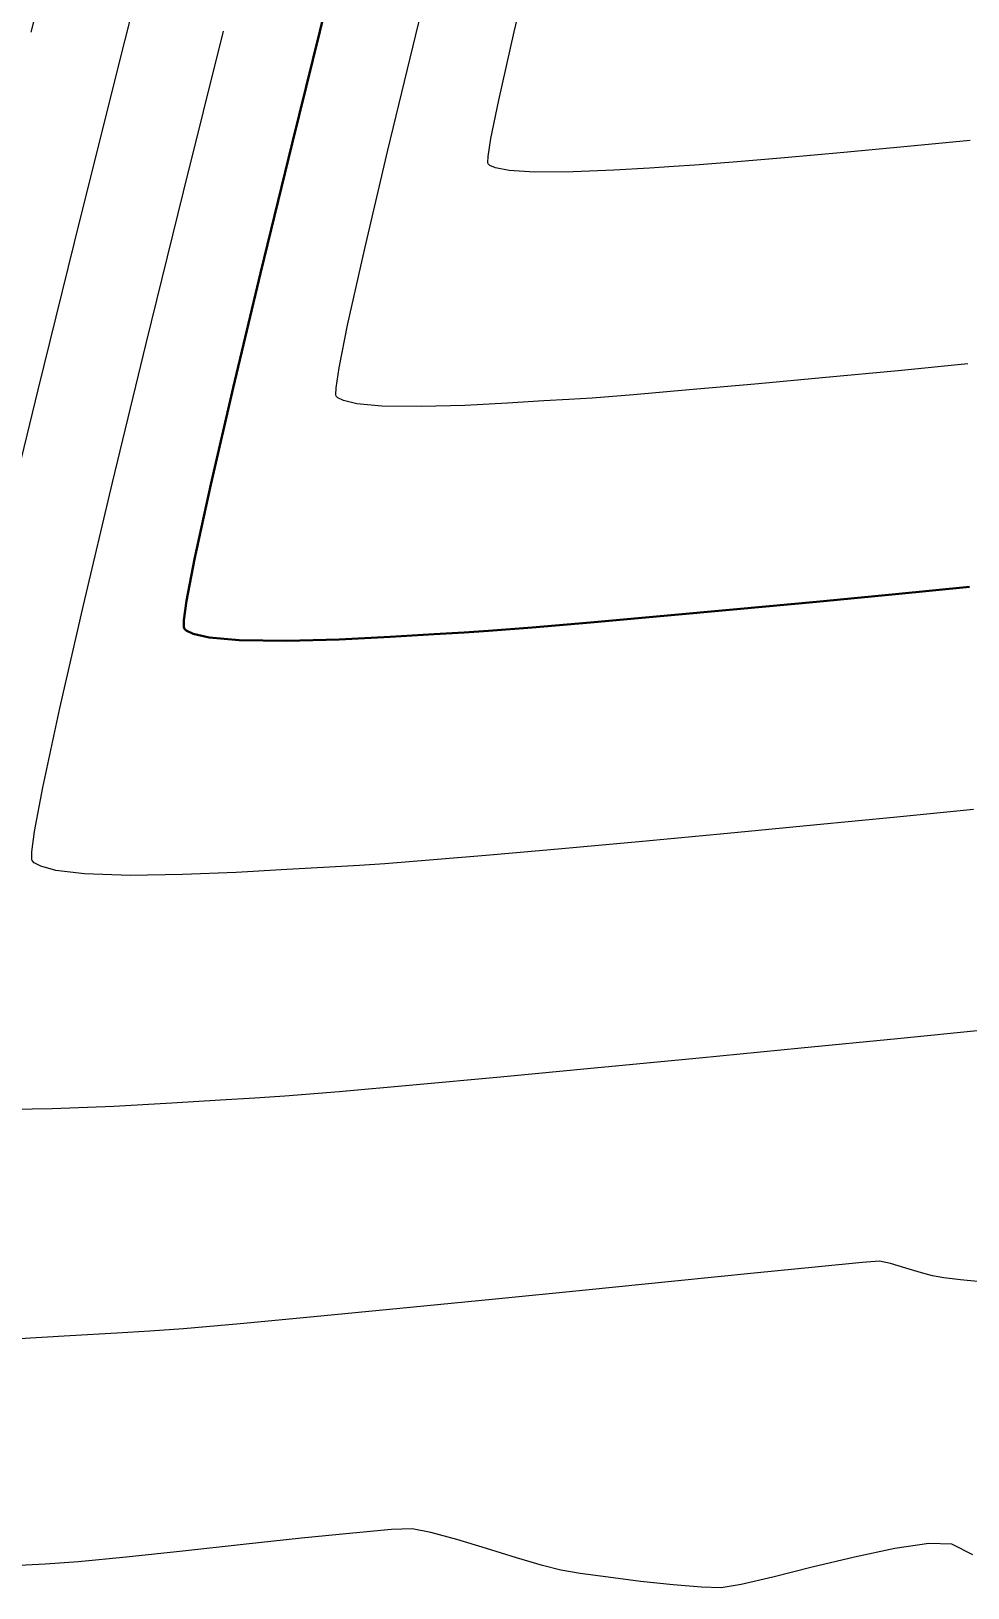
# Model space of a CAD drawing. Header units: millimetres. Extents: x 736950 to 740938, y 8500595 to 8502163.
# Drawn here: x 737774.49 to 737793.83, y 8501154.34 to 8501186.46 of the extents above; entities that cross this region are included whole.
import ezdxf

# ---------------------------------------------------------------- set-up
doc = ezdxf.new("R2010")
doc.units = ezdxf.units.MM
for name, color, linetype, lineweight in [('CONT-MJR', 80, 'Continuous', 30), ('CONT-MNR', 96, 'Continuous', 15), ('COTAS', 40, 'Continuous', 5)]:
    doc.layers.add(name, color=color, linetype=linetype, lineweight=lineweight)
doc.styles.add('COTAS', font='arial.ttf')
doc.dimstyles.new('Copy of GenDist', dxfattribs={"dimtxt": 2, "dimasz": 2, "dimexe": 0.18, "dimexo": 0.0625, "dimgap": 1, "dimtad": 2, "dimdec": 3, "dimzin": 1, "dimdsep": 46, "dimtxsty": 'COTAS', "dimcen": 0.09, "dimadec": 3, "dimazin": 0, "dimtfac": 1, "dimtdec": 3, "dimtofl": 0, "dimtmove": 0, "dimatfit": 3, "dimfxl": 1, "dimtolj": 1, "dimtzin": 0, "dimarcsym": 0})

# ---------------------------------------------------------------- blocks, each defined once
blk = doc.blocks.new('*D153')
at = {"layer": 'COTAS', "color": 0, "lineweight": -2, "transparency": 16777216}
for p, q in [((737818.0385703878, 8501217.565420175), (737817.5595984412, 8501218.345172472)), ((737761.44012939, 8501183.661887297), (737815.9496407742, 8501217.14499069)), ((737760.1207185066, 8501181.988703862), (737759.6417465601, 8501182.768456161))]:
    blk.add_line(p, q, dxfattribs=at)
at = {"layer": 'COTAS', "color": 0, "transparency": 16777216}
for points in [[(737815.7751730308, 8501217.429019064), (737816.1241085171, 8501216.860962316), (737817.6538110226, 8501218.191797148)], [(737761.2656616466, 8501183.945915671), (737761.6145971329, 8501183.377858924), (737759.7359591415, 8501182.615080837)]]:
    blk.add_solid(points, dxfattribs=at)
at = {"layer": 'Defpoints', "color": 0, "transparency": 16777216}
for p in [(737817.6538110226, 8501218.191797148), (737818.0712830899, 8501217.512164854), (737760.1534312088, 8501181.935448542)]:
    blk.add_point(p, dxfattribs=at)
at = {"layer": 'COTAS', "color": 0, "transparency": 16777216, "insert": (737787.6370107504, 8501202.125627412), "char_height": 2, "attachment_point": 5, "rotation": 31.560811543288352, "style": 'COTAS'}
blk.add_mtext('\\A1;67.972', dxfattribs=at)

msp = doc.modelspace()

# ---------------------------------------------------------------- linework, layer by layer
at = {"layer": 'CONT-MJR', "extrusion": (0.9707549414891627, -0.2400725798053003, 0), "elevation": -1324697.74349936}
msp.add_lwpolyline([(8429687.232298711, 3620.000000000003), (8429690.214728598, 3620.000000000003)], dxfattribs=at)
at = {"layer": 'CONT-MJR', "extrusion": (0.9715412419530877, -0.2368704607675934, 0), "elevation": -1296895.823257173}
msp.add_lwpolyline([(8434006.509470975, 3620), (8434009.258332018, 3620)], dxfattribs=at)
at = {"layer": 'CONT-MJR', "elevation": 3620}
for points in [[(737778.6631085109, 8501179.099784488), (737779.229204225, 8501181.47007435)], [(737777.8666123521, 8501175.56329211), (737778.2021936816, 8501177.105601963)], [(737793.8604313066, 8501174.996243363), (737792.3330573464, 8501174.843656534)], [(737777.6457293489, 8501174.3074616), (737777.7019299654, 8501174.705706857)], [(737789.058630162, 8501174.53254136), (737787.4762072853, 8501174.388312291)], [(737777.6427335251, 8501174.167696454), (737777.6457293489, 8501174.3074616)], [(737777.6520606518, 8501174.137351755), (737777.6427335251, 8501174.167696454)], [(737777.8354782859, 8501174.026039304), (737777.6950949671, 8501174.096134)], [(737783.9358835949, 8501174.086734822), (737783.4324745897, 8501174.05374437)], [(737784.8325188282, 8501174.158259384), (737783.9358835949, 8501174.086734822)], [(737778.7896171362, 8501173.892276827), (737778.1664818428, 8501173.949176498)], [(737781.9068599473, 8501173.963645184), (737780.850303946, 8501173.909911659)]]:
    msp.add_lwpolyline(points, dxfattribs=at)
at = {"layer": 'CONT-MJR', "extrusion": (0.9743141858716554, -0.2251929555053921, 0), "elevation": -1195577.429261092}
msp.add_lwpolyline([(8448959.90445479, 3620.000000000013), (8448961.951209886, 3620.000000000013)], dxfattribs=at)
at = {"layer": 'CONT-MJR', "extrusion": (0.9820569240368656, -0.1885847235362662, 0), "elevation": -878651.9810288975}
msp.add_lwpolyline([(8487771.086136166, 3620), (8487771.959390284, 3620)], dxfattribs=at)
at = {"layer": 'CONT-MJR', "extrusion": (0.09323023219783429, -0.995644577047622, 0), "elevation": -8395364.076611057}
msp.add_lwpolyline([(1527143.804443836, 3620.000000000013), (1527142.150853338, 3620.000000000013)], dxfattribs=at)
at = {"layer": 'CONT-MJR', "extrusion": (0.0959597867648806, -0.9953852115256879, 0), "elevation": -8391145.325012974}
msp.add_lwpolyline([(1550158.502750566, 3620.000000000006), (1550156.867163907, 3620.000000000006)], dxfattribs=at)
at = {"layer": 'CONT-MJR', "extrusion": (0.08818661411646476, -0.9961039710244478, 0), "elevation": -8402990.58710496}
msp.add_lwpolyline([(1484602.820141053, 3620.00000000001), (1484601.378381748, 3620.00000000001)], dxfattribs=at)
at = {"layer": 'CONT-MJR', "extrusion": (0.6917000832052054, 0.7221848758412986, 0), "elevation": 6649740.252205931}
msp.add_lwpolyline([(5347450.936507191, 3620), (5347450.996096244, 3620)], dxfattribs=at)
at = {"layer": 'CONT-MJR', "extrusion": (-0.2261930748900765, -0.9740824877143477, 0), "elevation": -8447724.98096954}
msp.add_lwpolyline([(-1204249.883951685, 3620), (-1204250.223762286, 3620)], dxfattribs=at)
at = {"layer": 'CONT-MJR', "extrusion": (0.06086967833419629, -0.9981457219562139, 0), "elevation": -8440501.876066644}
msp.add_lwpolyline([(1253878.483762373, 3620.000000000006), (1253877.578699082, 3620.000000000006)], dxfattribs=at)
at = {"layer": 'CONT-MJR', "extrusion": (0.05617379490299355, -0.9984210057717118, 0), "elevation": -8446306.653761188}
msp.add_lwpolyline([(1214161.684422672, 3620.00000000001), (1214161.06120903, 3620.00000000001)], dxfattribs=at)
at = {"layer": 'CONT-MJR', "extrusion": (0.08491381287123985, -0.9963883000034013, 0), "elevation": -8407822.344373172}
msp.add_lwpolyline([(1456988.498625378, 3620), (1456987.286701986, 3620)], dxfattribs=at)
at = {"layer": 'CONT-MJR', "extrusion": (-0.0135861331483495, -0.9999077042337835, 0), "elevation": -8510412.830788473}
msp.add_lwpolyline([(622213.5943754353, 3620.00000000001), (622212.6153407049, 3620.00000000001)], dxfattribs=at)
at = {"layer": 'CONT-MJR', "extrusion": (0.02858673487627983, -0.9995913157831622, 0), "elevation": -8476608.868745653}
msp.add_lwpolyline([(980500.1356147339, 3620.00000000001), (980499.0534300222, 3620.00000000001)], dxfattribs=at)
at = {"layer": 'CONT-MNR'}
for points, elevation in [([(737774.4933772506, 8501186.440740164), (737775.5132296542, 8501190.475030756)], 3623), ([(737782.4312339938, 8501186.388760576), (737783.0838203034, 8501189.038071524)], 3619), ([(737775.5149127364, 8501182.601222292), (737776.4365303265, 8501186.284078404)], 3622), ([(737783.9844126131, 8501184.243750624), (737784.1458764238, 8501185.036532393)], 3618), ([(737781.3785834739, 8501181.978497058), (737781.8548692026, 8501184.005670985)], 3619), ([(737793.8744423729, 8501184.203910418), (737792.5787990672, 8501184.078636011)], 3618), ([(737783.9186537715, 8501183.747737221), (737783.925521774, 8501183.875287233)], 3618), ([(737783.9254915711, 8501183.721472822), (737783.9186537715, 8501183.747737221)], 3618), ([(737783.95998088, 8501183.689867452), (737783.9254915711, 8501183.721472822)], 3618), ([(737787.757341906, 8501183.666049287), (737787.2557067785, 8501183.637296239)], 3618), ([(737788.1928484245, 8501183.6949296), (737787.757341906, 8501183.666049287)], 3618), ([(737788.9851124992, 8501183.758168126), (737788.1928484245, 8501183.6949296)], 3618), ([(737790.041769031, 8501183.848225167), (737788.9851124992, 8501183.758168126)], 3618), ([(737791.2704529202, 8501183.957561027), (737790.041769031, 8501183.848225167)], 3618), ([(737784.3582173561, 8501183.584291043), (737784.0773508779, 8501183.637688462)], 3618), ([(737784.8830865776, 8501183.551937241), (737784.3582173561, 8501183.584291043)], 3618), ([(737787.2557067785, 8501183.637296239), (737786.5196360162, 8501183.593647119)], 3618), ([(737776.8696038992, 8501180.016648604), (737777.6402843853, 8501183.146522319)], 3621), ([(737776.1736381656, 8501177.147399575), (737776.8696038992, 8501180.016648604)], 3621), ([(737780.7865838485, 8501179.10214625), (737780.8496216832, 8501179.512795674)], 3619), ([(737789.42758281, 8501179.177767476), (737788.0748348321, 8501179.057699092)], 3619), ([(737773.8235371705, 8501175.743637295), (737774.6373671364, 8501179.063124651)], 3622), ([(737780.7887761116, 8501178.929412289), (737780.780479468, 8501178.9593593)], 3619), ([(737780.8245570447, 8501178.895141738), (737780.7887761116, 8501178.929412289)], 3619), ([(737781.2164922309, 8501178.772953745), (737780.9412789246, 8501178.836861417)], 3619), ([(737785.0775547044, 8501178.830789154), (737784.3264341141, 8501178.784983752)], 3619), ([(737786.0702157938, 8501178.89128293), (737785.5949082477, 8501178.85989683)], 3619), ([(737782.5485432977, 8501178.714585066), (737781.7345988217, 8501178.725644443)], 3619), ([(737783.4479593538, 8501178.740306946), (737782.5485432977, 8501178.714585066)], 3619), ([(737775.0859440315, 8501172.491891738), (737775.5724104538, 8501174.614054268)], 3621), ([(737792.3592195068, 8501170.242658202), (737790.6415790863, 8501170.07484345)], 3621), ([(737793.9439819226, 8501170.402760496), (737792.3592195068, 8501170.242658202)], 3621), ([(737790.6415790863, 8501170.07484345), (737788.8669241004, 8501169.906023389)], 3621), ([(737785.4500241923, 8501169.592195934), (737783.9595061482, 8501169.460602844)], 3621), ([(737787.1111179894, 8501169.742905168), (737785.4500241923, 8501169.592195934)], 3621), ([(737774.5153451926, 8501169.345291218), (737774.5048061757, 8501169.378104223)], 3621), ([(737774.5581435873, 8501169.302876236), (737774.5153451926, 8501169.345291218)], 3621), ([(737781.2700409319, 8501169.24759191), (737780.6548578106, 8501169.21359382)], 3621), ([(737776.5374907175, 8501169.041791199), (737775.5949449593, 8501169.073808113)], 3621), ([(737778.727119319, 8501169.101286508), (737777.6149458153, 8501169.05654534)], 3621), ([(737792.3766736336, 8501165.669032523), (737790.3863452054, 8501165.473188307)], 3622), ([(737790.3863452054, 8501165.473188307), (737788.2899684748, 8501165.269935917)], 3622), ([(737786.187952612, 8501165.069035878), (737784.1807067873, 8501164.88024872)], 3622), ([(737788.2899684748, 8501165.269935917), (737786.187952612, 8501165.069035878)], 3622), ([(737784.1807067873, 8501164.88024872), (737782.3686401707, 8501164.713334972)], 3622), ([(737778.4036915521, 8501164.402537555), (737777.3955752087, 8501164.340333195)], 3622), ([(737779.7316812437, 8501164.48416981), (737779.1076072741, 8501164.441439452)], 3622), ([(737780.8521619329, 8501164.578055158), (737779.7316812437, 8501164.48416981)], 3622), ([(737774.9253096315, 8501164.22283676), (737773.6924448847, 8501164.205954518)], 3622), ([(737776.1979004873, 8501164.274031293), (737774.9253096315, 8501164.22283676)], 3622), ([(737790.7441593334, 8501160.96487116), (737789.4191733892, 8501160.833331864)], 3623), ([(737792.2293110638, 8501161.030102313), (737792.0033234045, 8501161.079338102)], 3623), ([(737792.8689214797, 8501160.837583136), (737792.5491301959, 8501160.935777979)], 3623), ([(737789.4191733892, 8501160.833331864), (737787.780237179, 8501160.668796854)], 3623), ([(737793.0948255946, 8501160.776735814), (737792.8689214797, 8501160.837583136)], 3623), ([(737793.332552717, 8501160.739300968), (737793.0948255946, 8501160.776735814)], 3623), ([(737785.9395899567, 8501160.483672267), (737784.0094709763, 8501160.290364238)], 3623), ([(737782.1021194931, 8501160.10127889), (737780.3297747606, 8501159.928822363)], 3623), ([(737776.2598743303, 8501159.59803992), (737775.2925874284, 8501159.538161548)], 3623), ([(737777.6390625677, 8501159.68342028), (737776.9451736157, 8501159.635286994)], 3623), ([(737781.1323737019, 8501155.470461734), (737780.0749869909, 8501155.361668803)], 3624), ([(737781.9310925674, 8501155.540784394), (737781.1323737019, 8501155.470461734)], 3624), ([(737782.3604377527, 8501155.555822942), (737781.9310925674, 8501155.540784394)], 3624), ([(737777.62703337, 8501155.09592749), (737776.4578781291, 8501154.972606795)], 3624), ([(737778.8696382688, 8501155.23121944), (737777.62703337, 8501155.09592749)], 3624), ([(737780.0749869909, 8501155.361668803), (737778.8696382688, 8501155.23121944)], 3624), ([(737783.8950249457, 8501155.15219014), (737783.2792761342, 8501155.337354055)], 3624), ([(737792.3232374261, 8501155.15058034), (737791.4891364143, 8501154.974169893)], 3624), ([(737793.0237078189, 8501155.25326175), (737792.3232374261, 8501155.15058034)], 3624), ([(737793.4944629384, 8501155.241796145), (737793.0237078189, 8501155.25326175)], 3624), ([(737774.7827399579, 8501154.829134533), (737774.1163941432, 8501154.792600006)], 3624), ([(737776.4578781291, 8501154.972606795), (737775.4728783801, 8501154.878071196)], 3624), ([(737791.4891364143, 8501154.974169893), (737790.617489439, 8501154.76444839)], 3624), ([(737785.8260455733, 8501154.639375173), (737785.4292989474, 8501154.705028113)], 3624), ([(737786.403351172, 8501154.557880662), (737785.8260455733, 8501154.639375173)], 3624), ([(737789.8043811548, 8501154.561833806), (737789.1458962177, 8501154.406744119)], 3624), ([(737788.3285997981, 8501154.351402903), (737787.7436304849, 8501154.400589006)], 3624), ([(737789.1458962177, 8501154.406744119), (737788.7381192821, 8501154.339597307)], 3624)]:
    msp.add_lwpolyline(points, dxfattribs=dict(at, elevation=elevation))
at = {"layer": 'CONT-MNR', "extrusion": (0.9696784792104698, -0.2443842199407943, 0), "elevation": -1362149.845633834}
msp.add_lwpolyline([(8423718.306362215, 3622.000000000003), (8423722.177503882, 3622.000000000003)], dxfattribs=at)
at = {"layer": 'CONT-MNR', "extrusion": (0.9730733664128896, -0.2304956042485114, 0), "elevation": -1241567.695075919}
msp.add_lwpolyline([(8442334.192911282, 3618), (8442336.043740228, 3618)], dxfattribs=at)
at = {"layer": 'CONT-MNR', "extrusion": (0.970378466246678, -0.2415898016157652, 0), "elevation": -1337875.61485736}
msp.add_lwpolyline([(8427604.61675729, 3621.000000000003), (8427608.033176208, 3621.000000000003)], dxfattribs=at)
at = {"layer": 'CONT-MNR', "extrusion": (0.97197640319504, -0.2350784371907237, 0), "elevation": -1281338.49668558}
msp.add_lwpolyline([(8436386.85816162, 3619.000000000006), (8436389.309959404, 3619.000000000006)], dxfattribs=at)
at = {"layer": 'CONT-MNR', "extrusion": (0.9755245399766564, -0.2198905907567051, 0), "elevation": -1149604.060307}
msp.add_lwpolyline([(8455346.413707392, 3618.000000000003), (8455347.862198269, 3618.000000000003)], dxfattribs=at)
at = {"layer": 'CONT-MNR', "extrusion": (0.9874670845947977, -0.1578250830566893, 0), "elevation": -613162.7092015042}
msp.add_lwpolyline([(8511080.06625756, 3618.00000000001), (8511080.439397482, 3618.00000000001)], dxfattribs=at)
at = {"layer": 'CONT-MNR', "extrusion": (0.09214676352871758, -0.9957454363295786, 0), "elevation": -8397030.051407646}
msp.add_lwpolyline([(1518010.192305174, 3618.00000000001), (1518008.878368801, 3618.00000000001)], dxfattribs=at)
at = {"layer": 'CONT-MNR', "extrusion": (0.4062330373804231, 0.9137695110588204, 0), "elevation": 8067834.682704988}
msp.add_lwpolyline([(2779297.054839043, 3618), (2779297.183284998, 3618)], dxfattribs=at)
at = {"layer": 'CONT-MNR', "extrusion": (0.00716022892211382, -0.9999743652323209, 0), "elevation": -8495682.917413715}
msp.add_lwpolyline([(798637.1912715996, 3618.000000000013), (798636.3904832823, 3618.000000000013)], dxfattribs=at)
at = {"layer": 'CONT-MNR', "extrusion": (0.04300497227640973, -0.999074858236111, 0), "elevation": -8461590.304839302}
msp.add_lwpolyline([(1102697.12727533, 3618.000000000003), (1102696.290719749, 3618.000000000003)], dxfattribs=at)
at = {"layer": 'CONT-MNR', "extrusion": (0.9705912897456539, -0.2407333551252675, 0), "elevation": -1330439.721562875}
msp.add_lwpolyline([(8428777.315016622, 3622.000000000003), (8428780.960317872, 3622.000000000003)], dxfattribs=at)
at = {"layer": 'CONT-MNR', "extrusion": (0.9760705435692809, -0.2174541192444248, 0), "elevation": -1128490.368441391}
msp.add_lwpolyline([(8458185.294270042, 3619), (8458186.914607812, 3619)], dxfattribs=at)
at = {"layer": 'CONT-MNR', "extrusion": (0.9806264678689753, -0.1958870350860863, 0), "elevation": -941783.4208702431}
msp.add_lwpolyline([(8481003.34152861, 3619.000000000013), (8481004.243133297, 3619.000000000013)], dxfattribs=at)
at = {"layer": 'CONT-MNR', "extrusion": (0.09803339894569818, -0.9951831252041775, 0), "elevation": -8387902.041215207}
msp.add_lwpolyline([(1567639.498512704, 3619), (1567638.055911277, 3619)], dxfattribs=at)
at = {"layer": 'CONT-MNR', "extrusion": (0.09131076307417432, -0.9958224462959309, 0), "elevation": -8398296.929583797}
msp.add_lwpolyline([(1510957.905204791, 3619.00000000001), (1510956.430379019, 3619.00000000001)], dxfattribs=at)
at = {"layer": 'CONT-MNR', "extrusion": (0.0943350067489651, -0.9955405097240758, 0), "elevation": -8393668.876780424}
msp.add_lwpolyline([(1536461.035734755, 3619.000000000003), (1536459.53273265, 3619.000000000003)], dxfattribs=at)
at = {"layer": 'CONT-MNR', "extrusion": (0.9990873981799315, -0.0427126538399914, 0), "elevation": 373999.5662734592}
msp.add_lwpolyline([(8524933.343054682, 3619), (8524933.485972052, 3619)], dxfattribs=at)
at = {"layer": 'CONT-MNR', "extrusion": (-0.4467191671848033, -0.8946742343835078, 0), "elevation": -7935366.55487921}
msp.add_lwpolyline([(-3137565.93131034, 3619), (-3137566.061773336, 3619)], dxfattribs=at)
at = {"layer": 'CONT-MNR', "extrusion": (0.05617379780037278, -0.9984210056086976, 0), "elevation": -8446311.327329203}
msp.add_lwpolyline([(1214164.137932553, 3619.00000000001), (1214163.619760819, 3619.00000000001)], dxfattribs=at)
at = {"layer": 'CONT-MNR', "extrusion": (0.07967828254689842, -0.9968206314530097, 0), "elevation": -8415364.983541835}
msp.add_lwpolyline([(1412800.568871003, 3619.00000000001), (1412799.710071114, 3619.00000000001)], dxfattribs=at)
at = {"layer": 'CONT-MNR', "extrusion": (0.08500615560952096, -0.9963804260966239, 0), "elevation": -8407691.883937666}
msp.add_lwpolyline([(1457770.146216109, 3619.00000000001), (1457768.993494155, 3619.00000000001)], dxfattribs=at)
at = {"layer": 'CONT-MNR', "extrusion": (-0.09093359750740981, -0.9958569580237719, 0), "elevation": -8533047.132639023}
msp.add_lwpolyline([(-38317.69067322277, 3619.00000000001), (-38318.21093528077, 3619.00000000001)], dxfattribs=at)
at = {"layer": 'CONT-MNR', "extrusion": (0.05079160384431389, -0.998709273502015, 0), "elevation": -8452732.839031087}
msp.add_lwpolyline([(1168620.55371077, 3619.00000000001), (1168619.674100673, 3619.00000000001)], dxfattribs=at)
at = {"layer": 'CONT-MNR', "extrusion": (0.9729746847531349, -0.2309118074710302, 0), "elevation": -1245184.640773485}
msp.add_lwpolyline([(8441788.781074077, 3621.000000000013), (8441791.384785512, 3621.000000000013)], dxfattribs=at)
at = {"layer": 'CONT-MNR', "extrusion": (0.9776583513004266, -0.2102002572132861, 0), "elevation": -1065656.670255583}
msp.add_lwpolyline([(8466321.122294316, 3621.000000000003), (8466322.795374397, 3621.000000000003)], dxfattribs=at)
at = {"layer": 'CONT-MNR', "extrusion": (0.9827450027895583, -0.1849655629898476, 0), "elevation": -847379.4202077191}
msp.add_lwpolyline([(8490945.17220619, 3621.000000000013), (8490946.095864454, 3621.000000000013)], dxfattribs=at)
at = {"layer": 'CONT-MNR', "extrusion": (0.9910035317828321, -0.133835720171983, 0), "elevation": -406623.0043519877}
msp.add_lwpolyline([(8523429.607738521, 3621), (8523430.033239828, 3621)], dxfattribs=at)
at = {"layer": 'CONT-MNR', "extrusion": (0.09250384917711275, -0.9957123268732884, 0), "elevation": -8396471.358201232}
msp.add_lwpolyline([(1521016.408242002, 3621.000000000013), (1521014.64487515, 3621.000000000013)], dxfattribs=at)
at = {"layer": 'CONT-MNR', "extrusion": (0.99993740746361, -0.01118843845022563, 0), "elevation": 642613.5152867744}
msp.add_lwpolyline([(8508891.812987741, 3621.00000000001), (8508891.961690001, 3621.00000000001)], dxfattribs=at)
at = {"layer": 'CONT-MNR', "extrusion": (0.4801952263032365, 0.8771616411104531, 0), "elevation": 7811175.437977255}
msp.add_lwpolyline([(3435073.221541198, 3621.000000000003), (3435073.375046014, 3621.000000000003)], dxfattribs=at)
at = {"layer": 'CONT-MNR', "extrusion": (-0.2617934403694696, -0.9651239270578246, 0), "elevation": -8397826.406077439}
msp.add_lwpolyline([(-1513506.006999752, 3621.00000000001), (-1513506.33087449, 3621.00000000001)], dxfattribs=at)
at = {"layer": 'CONT-MNR', "extrusion": (0.06158642403696862, -0.9981017545192167, 0), "elevation": -8439594.635296395}
msp.add_lwpolyline([(1259936.778062329, 3621), (1259935.895349208, 3621)], dxfattribs=at)
at = {"layer": 'CONT-MNR', "extrusion": (0.06480070544070508, -0.9978982255592938, 0), "elevation": -8435492.960591616}
msp.add_lwpolyline([(1287112.909252488, 3621.00000000001), (1287112.384539512, 3621.00000000001)], dxfattribs=at)
at = {"layer": 'CONT-MNR', "extrusion": (0.07920498267851392, -0.9968583503782754, 0), "elevation": -8416025.592149297}
msp.add_lwpolyline([(1408799.832135126, 3621.00000000001), (1408798.907453883, 3621.00000000001)], dxfattribs=at)
at = {"layer": 'CONT-MNR', "extrusion": (0.0847129582944047, -0.9964053967622869, 0), "elevation": -8408111.2675435}
msp.add_lwpolyline([(1455291.132866291, 3621.000000000006), (1455289.884299337, 3621.000000000006)], dxfattribs=at)
at = {"layer": 'CONT-MNR', "extrusion": (-0.1188442697861003, -0.9929129063210975, 0), "elevation": -8528600.894049088}
msp.add_lwpolyline([(-277768.3207153275, 3621), (-277768.9144970905, 3621)], dxfattribs=at)
at = {"layer": 'CONT-MNR', "extrusion": (0.01369222439771764, -0.9999062571016559, 0), "elevation": -8490270.315659223}
msp.add_lwpolyline([(854108.3678990107, 3621.000000000013), (854107.2903428999, 3621.000000000013)], dxfattribs=at)
at = {"layer": 'CONT-MNR', "extrusion": (0.05527422298892425, -0.9984712115394068, 0), "elevation": -8447392.466183636}
msp.add_lwpolyline([(1206547.384389502, 3621.000000000003), (1206546.336085891, 3621.000000000003)], dxfattribs=at)
at = {"layer": 'CONT-MNR', "extrusion": (0.09966300127832683, -0.9950212491078753, 0), "elevation": -8385309.880294167}
msp.add_lwpolyline([(1581372.569956969, 3622), (1581370.777160124, 3622)], dxfattribs=at)
at = {"layer": 'CONT-MNR', "extrusion": (0.08885372427970126, -0.9960446855847517, 0), "elevation": -8401985.222836344}
msp.add_lwpolyline([(1490224.352897163, 3622), (1490222.830396959, 3622)], dxfattribs=at)
at = {"layer": 'CONT-MNR', "extrusion": (0.05518079064403288, -0.998476379462178, 0), "elevation": -8447500.658222666}
msp.add_lwpolyline([(1205755.987480116, 3622.000000000006), (1205755.282490257, 3622.000000000006)], dxfattribs=at)
at = {"layer": 'CONT-MNR', "extrusion": (0.05527422496663301, -0.998471211429923, 0), "elevation": -8447387.783719031}
msp.add_lwpolyline([(1206544.760151488, 3622.000000000003), (1206543.560642971, 3622.000000000003)], dxfattribs=at)
at = {"layer": 'CONT-MNR', "extrusion": (0.09539934518240466, -0.9954390814805136, 0), "elevation": -8392003.108514914}
msp.add_lwpolyline([(1545431.832944264, 3623.000000000013), (1545430.930029721, 3623.000000000013)], dxfattribs=at)
at = {"layer": 'CONT-MNR', "extrusion": (0.07837093739767134, -0.9969242680221052, 0), "elevation": -8417192.335452186}
msp.add_lwpolyline([(1401766.715622074, 3623.000000000003), (1401766.354142612, 3623.000000000003)], dxfattribs=at)
at = {"layer": 'CONT-MNR', "extrusion": (-0.2828835929311154, -0.9591542487266492, 0), "elevation": -8362634.03779623}
msp.add_lwpolyline([(-1697182.091421426, 3623.000000000006), (-1697182.424860113, 3623.000000000006)], dxfattribs=at)
at = {"layer": 'CONT-MNR', "extrusion": (0.1000709511471689, -0.9949803036927419, 0), "elevation": -8384656.299067196}
msp.add_lwpolyline([(1584803.543622585, 3623), (1584801.69368926, 3623)], dxfattribs=at)
at = {"layer": 'CONT-MNR', "extrusion": (-0.1281531085144877, -0.9917543953913559, 0), "elevation": -8525614.03813807}
msp.add_lwpolyline([(-357740.0447829009, 3623.000000000006), (-357740.3942731472, 3623.000000000006)], dxfattribs=at)
at = {"layer": 'CONT-MNR', "extrusion": (-0.1031881390377285, -0.9946618560907674, 0), "elevation": -8531911.83207633}
msp.add_lwpolyline([(-143363.3708769785, 3623), (-143363.7214009294, 3623)], dxfattribs=at)
at = {"layer": 'CONT-MNR', "extrusion": (0.09865145450744188, -0.9951220480541902, 0), "elevation": -8386908.573337574}
msp.add_lwpolyline([(1572836.962171729, 3623.000000000003), (1572835.04547067, 3623.000000000003)], dxfattribs=at)
at = {"layer": 'CONT-MNR', "extrusion": (0.09362775510351168, -0.9956072737150311, 0), "elevation": -8394739.944113964}
msp.add_lwpolyline([(1530483.982639193, 3623.000000000003), (1530482.450811567, 3623.000000000003)], dxfattribs=at)
at = {"layer": 'CONT-MNR', "extrusion": (0.05427144253535617, -0.9985262192477129, 0), "elevation": -8448590.570760489}
msp.add_lwpolyline([(1198059.820342706, 3623), (1198059.134031949, 3623)], dxfattribs=at)
at = {"layer": 'CONT-MNR', "extrusion": (0.08715789274051416, -0.9961945099894063, 0), "elevation": -8404505.460834807}
msp.add_lwpolyline([(1475914.367550747, 3623.000000000013), (1475913.197484605, 3623.000000000013)], dxfattribs=at)
at = {"layer": 'CONT-MNR', "extrusion": (0.05800738250707276, -0.9983161541188633, 0), "elevation": -8444048.482086945}
msp.add_lwpolyline([(1229663.005783589, 3623.000000000006), (1229661.845221392, 3623.000000000006)], dxfattribs=at)
at = {"layer": 'CONT-MNR', "extrusion": (0.1867655350862856, 0.9824045169399078, 0), "elevation": 8489365.93457364}
msp.add_lwpolyline([(862921.7547483575, 3624.000000000013), (862922.1428223866, 3624.000000000013)], dxfattribs=at)
at = {"layer": 'CONT-MNR', "extrusion": (0.2620710348169674, 0.9650485856732623, 0), "elevation": 8397379.562372793}
msp.add_lwpolyline([(1515909.866201348, 3624), (1515910.423264183, 3624)], dxfattribs=at)
at = {"layer": 'CONT-MNR', "extrusion": (0.2948655279329065, 0.9555387592540914, 0), "elevation": 8340730.284057219}
msp.add_lwpolyline([(1801715.849977108, 3624), (1801716.494340307, 3624)], dxfattribs=at)
at = {"layer": 'CONT-MNR', "extrusion": (-0.4490335685488659, -0.8935148875739402, 0), "elevation": -7927202.815792924}
msp.add_lwpolyline([(-3158074.113803638, 3624), (-3158074.603753782, 3624)], dxfattribs=at)
at = {"layer": 'CONT-MNR', "extrusion": (0.07073087810063886, -0.9974954350186835, 0), "elevation": -8427679.676225036}
msp.add_lwpolyline([(1337221.815660441, 3624.000000000013), (1337221.123789182, 3624.000000000013)], dxfattribs=at)
at = {"layer": 'CONT-MNR', "extrusion": (-0.2861263803032849, -0.9581918881385608, 0), "elevation": -8356837.336080569}
msp.add_lwpolyline([(-1725465.003404134, 3624.000000000013), (-1725465.564344286, 3624.000000000013)], dxfattribs=at)
at = {"layer": 'CONT-MNR', "extrusion": (-0.2458710298121719, -0.9693025516829624, 0), "elevation": -8421591.011117527}
msp.add_lwpolyline([(-1375050.362703874, 3624.000000000006), (-1375050.755843957, 3624.000000000006)], dxfattribs=at)
at = {"layer": 'CONT-MNR', "extrusion": (0.2417914741119757, -0.9703282346952283, 0), "elevation": -8070519.014469395}
msp.add_lwpolyline([(2771405.809593256, 3624.000000000013), (2771404.97162085, 3624.000000000013)], dxfattribs=at)
at = {"layer": 'CONT-MNR', "extrusion": (-0.1246521999263973, -0.9922004984142617, 0), "elevation": -8526816.487679383}
msp.add_lwpolyline([(-327654.9063056728, 3624.00000000001), (-327655.5804258446, 3624.00000000001)], dxfattribs=at)
at = {"layer": 'CONT-MNR', "extrusion": (-0.1084703484985625, -0.9940996848890962, 0), "elevation": -8531023.004488666}
msp.add_lwpolyline([(-188688.617013875, 3624.00000000001), (-188689.2924159024, 3624.00000000001)], dxfattribs=at)
at = {"layer": 'CONT-MNR', "extrusion": (-0.02881594946518598, -0.9995847343054115, 0), "elevation": -8518884.18482931}
msp.add_lwpolyline([(492513.5259209052, 3624.000000000013), (492513.1162312913, 3624.000000000013)], dxfattribs=at)

# ---------------------------------------------------------------- dimensions: what is measured, and where the dimension line sits
at = {"layer": 'COTAS'}
dim = msp.add_aligned_dim(p1=(737760.1534312089, 8501181.935448542), p2=(737818.0712830903, 8501217.512164854), distance=0.7976107970436412, dimstyle='Copy of GenDist', dxfattribs=at)
dim.commit()
dim.dimension.update_dxf_attribs({"geometry": '*D153', "text_midpoint": (737787.6370107504, 8501202.125627412)})

doc.saveas('drawing.dxf')
